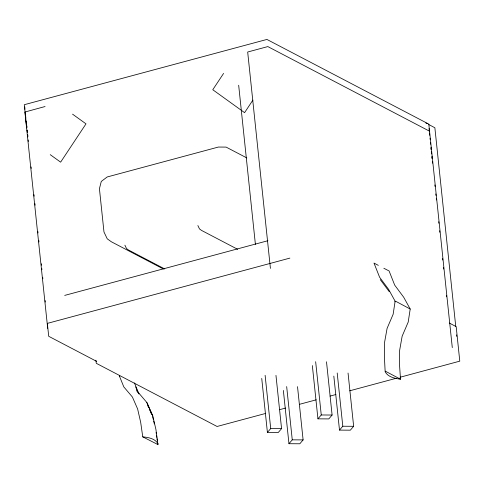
<?xml version="1.0" encoding="UTF-8"?>
<svg xmlns="http://www.w3.org/2000/svg" width="484" height="484" viewBox="0 0 484 484"><rect width="100%" height="100%" fill="white"/><g stroke="black" fill="none" stroke-linecap="round" stroke-linejoin="round"><path stroke-width="0.73" d="M383.842 268.263L389.082 270.961L394.69 285.112L403.716 297.261L410.202 309.04L408.206 322.078L402.15 336.186L399.651 350.259L399.5 364.519L400.504 379.208C394.986 378.458 388.017 377.121 385.161 371.785L384.381 356.545L384.574 342.357L387.097 328.352L393.141 314.267L395.125 301.211L388.628 289.408L379.601 277.235L373.993 263.072L378.306 265.365M134.328 383.576L134.443 382.941L138.956 394M395.011 301.81L395.125 301.211L395.942 301.399L410.202 309.04M119.723 376.122L119.239 375.626L123.795 386.873L132.398 397.019L137.637 408.998L140.693 422.411L142.756 436.864L157.899 444.56L155.933 429.496L152.805 416.052L146.815 402.458L136.766 390.679L138.727 393.492M223.59 73.411L212.778 89.734L244.583 112.657L252.902 100.097M275.965 375.378L281.561 428.636L278.258 432.514L267.41 432.442L270.713 428.57L265.117 375.312M297.515 386.649L303.111 439.908L299.808 443.78L288.96 443.713L292.263 439.835L286.667 386.577M326.5 361.778L332.097 415.036L328.793 418.914L317.946 418.841L321.249 414.969L315.653 361.711M348.05 373.049L353.647 426.307L350.343 430.179L339.496 430.113L342.799 426.235L337.203 372.983M24.769 106.94L24.926 109.299M452.292 347.615L428.806 124.104L266.926 39.44L24.279 104.713L26.523 126.36M64.705 295.403L267.924 240.711M265.232 413.542L217.074 426.477L96.286 363.309L95.899 360.223M279.8 409.615L285.627 408.048M299.469 404.328L316.221 399.814M330.058 396.094L335.89 394.527M349.726 390.8L396.348 378.252M399.99 377.272L459.782 361.155L456.182 326.664L449.436 323.076M321.249 414.969L332.097 415.036M342.799 426.235L353.647 426.307M270.713 428.57L281.561 428.636M292.263 439.835L303.111 439.908M142.756 436.864C148.243 437.354 155.291 438.546 158.056 443.919M45.072 106.528L24.902 112.034L47.704 328.37M289.856 258.117L47.353 323.385L48.709 336.295L96.733 361.421M385.325 371.174L400.504 379.208M425.817 122.972L427.1 123.644M428.382 124.315L434.868 127.764L455.765 326.627M246.792 157.911L226.113 147.1L218.369 147.051L107.188 176.969L101.271 181.452L99.426 188.699L103.975 231.993L107.236 238.812L111.35 241.776L163.38 268.983M237.692 249.327L201.562 230.432L199.505 228.95L197.871 225.538M164.717 268.965L128.593 250.071L126.53 248.588L124.902 245.176M72.546 114.157L86.001 123.85L60.633 162.158L50.233 154.662M270.423 268.396L247.681 52.012L267.827 46.585L429.641 131.255M380.236 279.589L389.251 291.646M146.815 402.458L152.805 416.052M147.753 405.628L148.63 407.613M149.211 408.938L150.088 410.922M150.669 412.247L151.546 414.231M135.665 386.891L137.535 391.532M152.708 416.881L153.361 419.682M153.688 421.086L154.335 423.893M156.114 432.357L156.32 433.791M156.532 435.231L156.846 437.385M157.058 438.819L157.373 440.972M157.584 442.406L157.899 444.56M456.63 334.886L456.787 336.386M429.042 128.52L429.278 130.765M429.514 133.009L429.75 135.254M430.064 138.249L430.222 139.743M430.536 142.738L430.693 144.232M431.008 147.227L431.244 149.471M431.48 151.716L431.716 153.96M431.952 156.205L432.188 158.449M431.002 148.152L431.159 149.653M431.952 157.161L432.109 158.661M432.424 161.668L432.581 163.168M434.868 184.942L435.025 186.443M435.818 193.951L435.975 195.451M436.29 198.458L436.447 199.959M438.734 221.732L438.897 223.233M439.684 230.741L439.841 232.247M442.606 258.523L442.763 260.023M443.55 267.537L443.707 269.037M446.472 295.313L446.629 296.819M333.821 376.104L339.496 430.113M312.349 365.589L317.946 418.841M283.364 390.455L288.96 443.713M238.672 85.232L255.401 244.408M261.735 378.434L267.41 432.442M26.741 125.604L26.898 127.104M27.213 130.111L27.37 131.612M27.691 134.612L27.848 136.119M31.085 166.901L31.242 168.402M34.001 194.683L34.158 196.183M34.951 203.691L35.108 205.192M37.867 231.473L38.024 232.973M38.817 240.481L38.974 241.988M41.261 263.762L41.418 265.262M41.739 268.263L41.896 269.769M42.683 277.278L42.84 278.778M45.127 300.552L45.284 302.052M25.241 112.294L25.398 113.788M25.634 116.033L25.87 118.278M26.184 121.272L26.342 122.767M26.656 125.761L26.892 128.006M27.128 130.25L27.364 132.495M27.6 134.74L27.836 136.984M28.151 139.973L28.308 141.473"/></g></svg>
